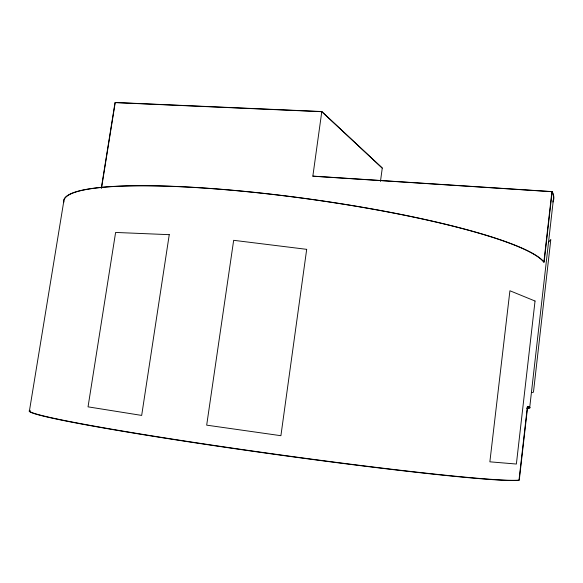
<?xml version="1.0" encoding="UTF-8"?>
<svg xmlns="http://www.w3.org/2000/svg" width="583" height="583" viewBox="0 0 583 583"><rect width="100%" height="100%" fill="white"/><g stroke="black" fill="none" stroke-linecap="round" stroke-linejoin="round"><path stroke-width="0.87" d="M101.274 188.382L115.048 102.47L321.809 111.542L312.838 176.212L551.897 191.698L543.859 262.226A243.235 35.432 7.9 0 0 287.485 196.238A243.235 35.432 7.9 0 0 63.846 202.184M312.852 176.11L552.167 191.61L544.121 262.212A243.49 35.476 7.9 0 0 287.477 196.136A243.49 35.476 7.9 0 0 63.605 202.112M529.721 407.437L553.588 197.739M380.451 181.459L382.28 168.021L321.809 111.542M101.566 187.821L115.215 102.623L321.787 111.703L382.208 168.108M29.441 410.796L63.86 200.829M548.545 242.258L550.818 239.445L533.46 392.206L531.813 392.556M552.167 191.61A241.792 49.54 7.9 0 1 552.91 202.068M30.112 410.345A248.73 9.204 7.9 0 0 246.624 450.397A248.73 9.204 7.9 0 0 519.249 480.305L527.659 406.54A246.959 6.114 7.9 0 1 527.323 408.268M29.879 410.396A248.46 9.16 7.9 0 0 250.151 450.666A248.46 9.16 7.9 0 0 519.008 480.079L527.411 406.395A246.696 6.129 7.9 0 1 526.434 408.144M551.897 191.698A241.537 49.468 7.9 0 1 553.063 201.099M535.041 301.025L516.378 464.039L489.866 461.823L509.914 290.757L535.041 301.025M306.687 249.342L280.904 435.698L206.681 425.153L233.659 240.313L306.687 249.342M169.252 234.672L141.676 415.417L88.04 406.847L115.609 232.442L169.252 234.672"/></g></svg>
